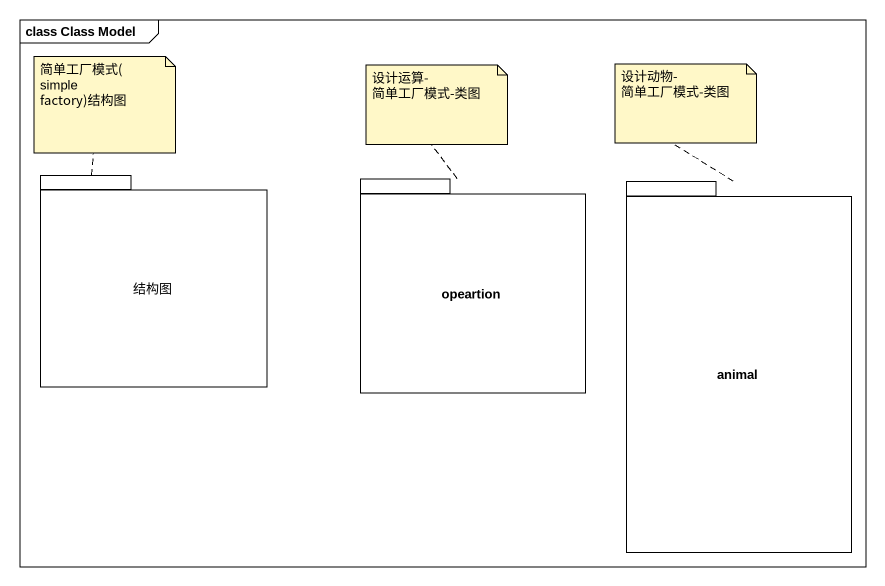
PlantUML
@startuml
mainframe class Class Model
package 结构图 {
}
package opeartion {
}
package animal {
}
note top of 结构图 : 简单工厂模式(simple factory)结构图
note top of opeartion : 设计运算-简单工厂模式-类图
note top of animal : 设计动物-简单工厂模式-类图
@enduml
